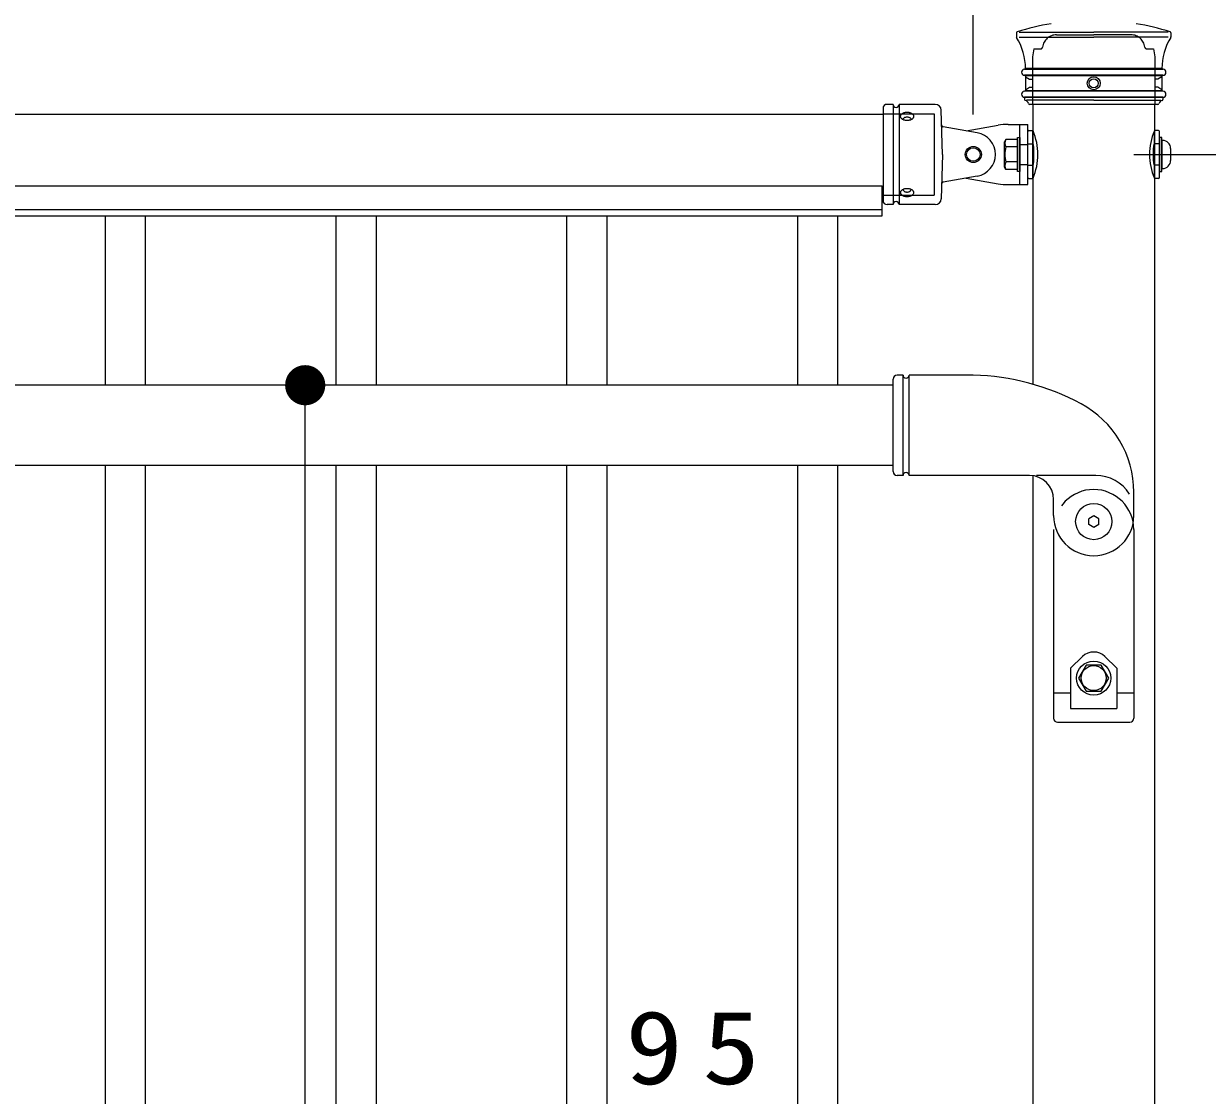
# Model space of a CAD drawing. Units: millimetres on the paper, scale 1:20. Extents: x -365 to 0, y 0 to 257.
# Drawn here: x -61.12 to -31.62, y 191.51 to 218.22 of the extents above; entities that cross this region are included whole.
import ezdxf

# ---------------------------------------------------------------- set-up
doc = ezdxf.new("R2010")
doc.units = ezdxf.units.MM
doc.linetypes.add('USER1', pattern=[4.5, 2.5, -2])
doc.layers.add('LY_1', color=7, linetype='Continuous', lineweight=25)
doc.styles.add('ＭＳ ゴシック', font='')
doc.styles.get('ＭＳ ゴシック').set_extended_font_data('MS Gothic')

# ---------------------------------------------------------------- blocks, each defined once
blk = doc.blocks.new('filled_dot')
at = {"color": 0, "linetype": 'Continuous', "lineweight": -2, "const_width": 1.25}
blk.add_lwpolyline([(-0.625, 0, 1), (0.625, 0, 1)], format="xyb", close=True, dxfattribs=at)

msp = doc.modelspace()

# ---------------------------------------------------------------- linework, layer by layer
at = {"layer": 'LY_1', "lineweight": 13}
for p, q in [((-37.455, 215.958), (-37.455, 233.958)), ((-33.455, 214.958), (-21.53, 214.958)), ((-54.103, 166.708), (-54.103, 209.208))]:
    msp.add_line(p, q, dxfattribs=at)
at = {"layer": 'LY_1', "color": 4}
for p, q in [((-36.38, 217.99), (-36.38, 217.89)), ((-32.53, 217.99), (-32.53, 217.89)), ((-36.18, 217.083), (-36.155, 217.098)), ((-32.73, 217.083), (-32.755, 217.098)), ((-36.18, 216.933), (-36.155, 216.919)), ((-36.155, 216.919), (-36.155, 216.548)), ((-32.73, 216.933), (-32.755, 216.919)), ((-32.755, 216.919), (-32.755, 216.548)), ((-36.18, 216.533), (-36.155, 216.548)), ((-32.73, 216.533), (-32.755, 216.548)), ((-36.18, 216.383), (-36.18, 216.331)), ((-35.968, 216.208), (-35.968, 209.231)), ((-32.943, 216.208), (-32.943, 166.708)), ((-32.73, 216.383), (-32.73, 216.331)), ((-36.093, 214.383), (-36.093, 215.533)), ((-36.068, 215.558), (-35.978, 215.558)), ((-35.968, 215.548), (-35.978, 215.558)), ((-32.943, 215.548), (-32.933, 215.558)), ((-32.843, 215.558), (-32.933, 215.558)), ((-32.818, 214.383), (-32.818, 215.533)), ((-36.068, 214.358), (-35.978, 214.358)), ((-35.968, 214.368), (-35.978, 214.358)), ((-32.943, 214.368), (-32.933, 214.358)), ((-32.843, 214.358), (-32.933, 214.358)), ((-35.968, 206.952), (-35.968, 166.708)), ((-35.455, 205.608), (-35.455, 200.908)), ((-33.455, 205.608), (-33.455, 200.908)), ((-34.643, 202.233), (-34.83, 201.908)), ((-34.267, 202.233), (-34.643, 202.233)), ((-34.08, 201.908), (-34.267, 202.233)), ((-34.83, 201.908), (-34.643, 201.583)), ((-34.267, 201.583), (-34.08, 201.908)), ((-34.643, 201.583), (-34.267, 201.583)), ((-35.355, 200.808), (-33.555, 200.808))]:
    msp.add_line(p, q, dxfattribs=at)
at = {"layer": 'LY_1', "color": 120, "lineweight": 13}
for p, q in [((-36.312, 218.008), (-34.455, 218.008)), ((-32.598, 218.008), (-34.455, 218.008)), ((-36.312, 217.883), (-34.455, 217.883)), ((-32.598, 217.883), (-34.455, 217.883)), ((-32.755, 217.098), (-36.155, 217.098)), ((-32.755, 216.919), (-36.155, 216.919)), ((-32.755, 216.548), (-36.155, 216.548)), ((-34.455, 216.308), (-36.131, 216.308)), ((-34.455, 216.308), (-32.779, 216.308))]:
    msp.add_line(p, q, dxfattribs=at)
at = {"layer": 'LY_1', "color": 4, "linetype": 'USER1', "lineweight": 13}
for p, q in [((-35.38, 217.942), (-34.455, 217.942)), ((-33.53, 217.942), (-34.455, 217.942)), ((-35.943, 217.592), (-35.98, 217.392)), ((-35.98, 217.392), (-35.98, 216.223)), ((-35.943, 217.592), (-35.777, 217.592)), ((-33.133, 217.592), (-32.968, 217.592)), ((-32.968, 217.592), (-32.93, 217.392)), ((-32.93, 217.392), (-32.93, 216.223)), ((-36.155, 216.896), (-36.055, 216.833)), ((-36.055, 216.833), (-35.98, 216.833)), ((-32.855, 216.833), (-32.93, 216.833)), ((-32.755, 216.896), (-32.855, 216.833)), ((-36.155, 216.571), (-36.055, 216.633)), ((-36.055, 216.633), (-35.98, 216.633)), ((-32.855, 216.633), (-32.93, 216.633)), ((-32.755, 216.571), (-32.855, 216.633)), ((-35.98, 216.223), (-35.995, 216.208)), ((-32.93, 216.223), (-32.915, 216.208)), ((-35.968, 214.958), (-35.968, 215.548)), ((-32.943, 214.958), (-32.943, 215.548)), ((-36.293, 215.208), (-36.093, 215.208)), ((-36.093, 215.221), (-35.968, 215.221)), ((-32.818, 215.221), (-32.943, 215.221)), ((-35.968, 214.368), (-35.968, 214.958)), ((-32.943, 214.368), (-32.943, 214.958)), ((-36.293, 214.708), (-36.093, 214.708)), ((-36.093, 214.696), (-35.968, 214.696)), ((-32.818, 214.696), (-32.943, 214.696))]:
    msp.add_line(p, q, dxfattribs=at)
at = {"layer": 'LY_1', "color": 4, "lineweight": 13}
for p, q in [((-36.18, 217.083), (-32.73, 217.083)), ((-32.73, 217.083), (-36.18, 217.083)), ((-32.73, 216.933), (-36.18, 216.933)), ((-32.73, 216.533), (-36.18, 216.533)), ((-36.18, 216.383), (-32.73, 216.383)), ((-32.73, 216.383), (-36.18, 216.383)), ((-32.853, 216.208), (-36.058, 216.208)), ((-35.03, 202.154), (-34.736, 202.443)), ((-33.88, 202.154), (-34.175, 202.443)), ((-35.03, 202.154), (-35.03, 201.15)), ((-33.88, 202.154), (-33.88, 201.15)), ((-35.455, 201.538), (-35.03, 201.538)), ((-33.88, 201.538), (-33.455, 201.538)), ((-35.03, 201.15), (-33.88, 201.15))]:
    msp.add_line(p, q, dxfattribs=at)
at = {"layer": 'LY_1', "color": 94}
for p, q in [((-39.455, 216.208), (-39.605, 216.208)), ((-39.455, 216.208), (-39.455, 213.708)), ((-38.405, 216.208), (-39.305, 216.208)), ((-39.305, 216.208), (-39.305, 213.708)), ((-39.705, 216.108), (-39.705, 213.808)), ((-38.226, 214.958), (-38.255, 216.062)), ((-37.358, 215.5), (-38.204, 215.651)), ((-38.226, 214.958), (-38.255, 213.854)), ((-37.358, 214.417), (-38.204, 214.266)), ((-39.455, 213.708), (-39.605, 213.708)), ((-38.405, 213.708), (-39.305, 213.708))]:
    msp.add_line(p, q, dxfattribs=at)
at = {"layer": 'LY_1', "color": 21}
for p, q in [((-39.705, 215.958), (-129.205, 215.958)), ((-39.73, 213.958), (-39.705, 213.958))]:
    msp.add_line(p, q, dxfattribs=at)
at = {"layer": 'LY_1', "color": 94, "linetype": 'USER1', "lineweight": 13}
for p, q in [((-39.705, 215.971), (-38.43, 215.971)), ((-38.43, 215.971), (-38.43, 213.946)), ((-39.705, 213.946), (-38.43, 213.946))]:
    msp.add_line(p, q, dxfattribs=at)
at = {"layer": 'LY_1', "color": 190}
for p, q in [((-37.634, 215.549), (-36.839, 215.686)), ((-36.583, 215.708), (-36.093, 215.708)), ((-36.293, 214.208), (-36.293, 215.708)), ((-36.093, 214.208), (-36.093, 215.708)), ((-129.18, 214.173), (-39.73, 214.173)), ((-39.73, 213.433), (-39.73, 214.173)), ((-37.634, 214.368), (-36.839, 214.23)), ((-36.583, 214.208), (-36.093, 214.208)), ((-129.18, 213.583), (-39.73, 213.583)), ((-129.18, 213.433), (-39.73, 213.433)), ((-39.455, 209.208), (-129.205, 209.208)), ((-39.455, 207.208), (-129.205, 207.208))]:
    msp.add_line(p, q, dxfattribs=at)
at = {"layer": 'LY_1'}
for p, q in [((-36.641, 215.334), (-36.678, 215.271)), ((-36.353, 215.334), (-36.641, 215.334)), ((-36.353, 215.383), (-36.293, 215.383)), ((-36.353, 214.533), (-36.353, 215.383)), ((-36.353, 215.334), (-36.353, 214.583)), ((-36.293, 215.383), (-36.293, 214.533)), ((-32.758, 215.383), (-32.818, 215.383)), ((-32.818, 215.383), (-32.818, 214.533)), ((-32.758, 214.533), (-32.758, 215.383)), ((-36.678, 214.646), (-36.678, 215.271)), ((-36.353, 215.146), (-36.641, 215.146)), ((-36.353, 214.771), (-36.641, 214.771)), ((-36.641, 214.583), (-36.678, 214.646)), ((-36.353, 214.583), (-36.641, 214.583)), ((-36.293, 214.533), (-36.353, 214.533)), ((-32.818, 214.533), (-32.758, 214.533)), ((-39.205, 209.458), (-39.355, 209.458)), ((-39.205, 206.958), (-39.205, 209.458)), ((-37.455, 209.458), (-39.055, 209.458)), ((-39.055, 206.958), (-39.055, 209.458)), ((-39.455, 207.058), (-39.455, 209.358)), ((-39.205, 206.958), (-39.355, 206.958)), ((-36.055, 206.958), (-39.055, 206.958)), ((-34.405, 206.958), (-35.877, 206.958)), ((-33.455, 205.958), (-33.455, 206.543)), ((-35.455, 205.958), (-35.455, 206.358)), ((-34.455, 205.953), (-34.58, 205.881)), ((-34.58, 205.736), (-34.58, 205.881)), ((-34.33, 205.881), (-34.455, 205.953)), ((-34.33, 205.736), (-34.33, 205.881)), ((-34.455, 205.664), (-34.58, 205.736)), ((-34.33, 205.736), (-34.455, 205.664))]:
    msp.add_line(p, q, dxfattribs=at)
at = {"layer": 'LY_1', "color": 131}
for p, q in [((-32.738, 215.308), (-32.758, 215.308)), ((-32.758, 215.308), (-32.758, 214.608)), ((-32.538, 215.108), (-32.538, 214.808)), ((-32.738, 214.608), (-32.758, 214.608))]:
    msp.add_line(p, q, dxfattribs=at)
at = {"layer": 'LY_1', "color": 40}
for p, q in [((-59.08, 209.208), (-59.08, 213.433)), ((-58.08, 209.208), (-58.08, 213.433)), ((-53.33, 209.208), (-53.33, 213.433)), ((-52.33, 209.208), (-52.33, 213.433)), ((-47.58, 209.208), (-47.58, 213.433)), ((-46.58, 209.208), (-46.58, 213.433)), ((-41.83, 209.208), (-41.83, 213.433)), ((-40.83, 209.208), (-40.83, 213.433)), ((-59.08, 173.233), (-59.08, 207.208)), ((-58.08, 173.233), (-58.08, 207.208)), ((-53.33, 173.233), (-53.33, 207.208)), ((-52.33, 173.233), (-52.33, 207.208)), ((-47.58, 173.233), (-47.58, 207.208)), ((-46.58, 173.233), (-46.58, 207.208)), ((-41.83, 173.233), (-41.83, 207.208)), ((-40.83, 173.233), (-40.83, 207.208))]:
    msp.add_line(p, q, dxfattribs=at)
at = {"layer": 'LY_1', "color": 94}
for points in [[(-39.268, 215.908), (-39.267, 215.917), (-39.265, 215.926), (-39.262, 215.935), (-39.258, 215.944), (-39.252, 215.952), (-39.246, 215.96), (-39.238, 215.968), (-39.23, 215.975), (-39.22, 215.982), (-39.21, 215.988), (-39.198, 215.993), (-39.186, 215.998), (-39.174, 216.002), (-39.161, 216.006), (-39.147, 216.009), (-39.133, 216.011), (-39.119, 216.012), (-39.105, 216.012), (-39.091, 216.012), (-39.077, 216.011), (-39.063, 216.009), (-39.05, 216.006), (-39.036, 216.002), (-39.024, 215.998), (-39.012, 215.993), (-39.001, 215.988), (-38.99, 215.982), (-38.981, 215.975), (-38.972, 215.968), (-38.964, 215.96), (-38.958, 215.952), (-38.952, 215.944), (-38.948, 215.935), (-38.945, 215.926), (-38.943, 215.917), (-38.943, 215.908), (-38.943, 215.899), (-38.945, 215.89), (-38.948, 215.881), (-38.952, 215.872), (-38.958, 215.864), (-38.964, 215.856), (-38.972, 215.848), (-38.981, 215.841), (-38.99, 215.834), (-39.001, 215.828), (-39.012, 215.822), (-39.024, 215.817), (-39.036, 215.813), (-39.05, 215.81), (-39.063, 215.807), (-39.077, 215.805), (-39.091, 215.804), (-39.105, 215.803), (-39.119, 215.804), (-39.133, 215.805), (-39.147, 215.807), (-39.161, 215.81), (-39.174, 215.813), (-39.186, 215.817), (-39.198, 215.822), (-39.21, 215.828), (-39.22, 215.834), (-39.23, 215.841), (-39.238, 215.848), (-39.246, 215.856), (-39.252, 215.864), (-39.258, 215.872), (-39.262, 215.881), (-39.265, 215.89), (-39.267, 215.899)], [(-39.268, 214.009), (-39.267, 214.018), (-39.265, 214.027), (-39.262, 214.036), (-39.258, 214.045), (-39.252, 214.053), (-39.246, 214.061), (-39.238, 214.069), (-39.23, 214.076), (-39.22, 214.083), (-39.21, 214.089), (-39.198, 214.094), (-39.186, 214.099), (-39.174, 214.104), (-39.161, 214.107), (-39.147, 214.11), (-39.133, 214.112), (-39.119, 214.113), (-39.105, 214.113), (-39.091, 214.113), (-39.077, 214.112), (-39.063, 214.11), (-39.05, 214.107), (-39.036, 214.104), (-39.024, 214.099), (-39.012, 214.094), (-39.001, 214.089), (-38.99, 214.083), (-38.981, 214.076), (-38.972, 214.069), (-38.964, 214.061), (-38.958, 214.053), (-38.952, 214.045), (-38.948, 214.036), (-38.945, 214.027), (-38.943, 214.018), (-38.943, 214.009), (-38.943, 214), (-38.945, 213.991), (-38.948, 213.982), (-38.952, 213.973), (-38.958, 213.965), (-38.964, 213.957), (-38.972, 213.949), (-38.981, 213.942), (-38.99, 213.935), (-39.001, 213.929), (-39.012, 213.923), (-39.024, 213.918), (-39.036, 213.914), (-39.05, 213.911), (-39.063, 213.908), (-39.077, 213.906), (-39.091, 213.905), (-39.105, 213.904), (-39.119, 213.905), (-39.133, 213.906), (-39.147, 213.908), (-39.161, 213.911), (-39.174, 213.914), (-39.186, 213.918), (-39.198, 213.923), (-39.21, 213.929), (-39.22, 213.935), (-39.23, 213.942), (-39.238, 213.949), (-39.246, 213.957), (-39.252, 213.965), (-39.258, 213.973), (-39.262, 213.982), (-39.265, 213.991), (-39.267, 214)]]:
    msp.add_lwpolyline(points, close=True, dxfattribs=at)
for points in [[(-39.205, 215.825), (-39.205, 215.834), (-39.204, 215.842), (-39.2, 215.851), (-39.195, 215.859), (-39.189, 215.866), (-39.181, 215.873), (-39.171, 215.879), (-39.161, 215.885), (-39.149, 215.889), (-39.137, 215.892), (-39.123, 215.894), (-39.11, 215.895), (-39.097, 215.895), (-39.083, 215.894), (-39.071, 215.892), (-39.058, 215.888), (-39.047, 215.883), (-39.037, 215.878), (-39.027, 215.872), (-39.02, 215.865), (-39.013, 215.857), (-39.009, 215.849), (-39.006, 215.84), (-39.005, 215.832), (-39.005, 215.829), (-39.006, 215.825)], [(-39.205, 214.091), (-39.205, 214.083), (-39.203, 214.074), (-39.2, 214.065), (-39.195, 214.057), (-39.188, 214.049), (-39.179, 214.042), (-39.169, 214.036), (-39.158, 214.031), (-39.145, 214.027), (-39.132, 214.024), (-39.119, 214.022), (-39.105, 214.021), (-39.091, 214.022), (-39.078, 214.024), (-39.065, 214.027), (-39.052, 214.031), (-39.041, 214.036), (-39.031, 214.042), (-39.023, 214.049), (-39.016, 214.057), (-39.01, 214.065), (-39.007, 214.074), (-39.005, 214.083), (-39.006, 214.091)]]:
    msp.add_lwpolyline(points, dxfattribs=at)
at = {"layer": 'LY_1', "color": 4, "linetype": 'USER1', "lineweight": 13}
for points in [[(-35.968, 214.696), (-35.965, 214.698), (-35.962, 214.705), (-35.959, 214.716), (-35.956, 214.731), (-35.954, 214.75), (-35.951, 214.773), (-35.949, 214.799), (-35.948, 214.827), (-35.946, 214.858), (-35.945, 214.89), (-35.945, 214.924), (-35.945, 214.958), (-35.945, 214.993), (-35.945, 215.026), (-35.946, 215.059), (-35.948, 215.09), (-35.949, 215.118), (-35.951, 215.144), (-35.954, 215.167), (-35.956, 215.186), (-35.959, 215.201), (-35.962, 215.212), (-35.965, 215.219), (-35.968, 215.221)], [(-32.943, 214.696), (-32.946, 214.698), (-32.949, 214.705), (-32.951, 214.716), (-32.954, 214.731), (-32.957, 214.75), (-32.959, 214.773), (-32.961, 214.799), (-32.962, 214.827), (-32.964, 214.858), (-32.965, 214.89), (-32.965, 214.924), (-32.966, 214.958), (-32.965, 214.993), (-32.965, 215.026), (-32.964, 215.059), (-32.962, 215.09), (-32.961, 215.118), (-32.959, 215.144), (-32.957, 215.167), (-32.954, 215.186), (-32.951, 215.201), (-32.949, 215.212), (-32.946, 215.219), (-32.943, 215.221)]]:
    msp.add_lwpolyline(points, dxfattribs=at)
at = {"layer": 'LY_1', "color": 4}
for centre, radius in [((-34.455, 216.733), 0.163), ((-34.455, 216.733), 0.113), ((-34.455, 201.908), 0.312)]:
    msp.add_circle(centre, radius, dxfattribs=at)
at = {"layer": 'LY_1', "color": 94, "lineweight": 13}
msp.add_circle((-37.455, 214.958), 0.2, dxfattribs=at)
at = {"layer": 'LY_1', "color": 94}
msp.add_circle((-37.455, 214.958), 0.17, dxfattribs=at)
at = {"layer": 'LY_1'}
msp.add_circle((-34.455, 205.808), 0.45, dxfattribs=at)
at = {"layer": 'LY_1', "color": 4, "lineweight": 13}
msp.add_circle((-34.455, 201.908), 0.425, dxfattribs=at)
at = {"layer": 'LY_1', "color": 4}
for centre, radius, start, end in [((-36.355, 217.99), 0.025, 107.55, 180), ((-34.455, 211.982), 6.326, 99.6512, 107.55), ((-34.455, 211.982), 6.326, 72.45, 80.3488), ((-32.555, 217.99), 0.025, 0, 72.45), ((-36.355, 217.89), 0.025, 180, 211.6923), ((-37.639, 217.098), 1.484, 0, 31.6923), ((-31.271, 217.098), 1.484, 148.3077, 180), ((-32.555, 217.89), 0.025, 328.3077, 0), ((-36.18, 217.008), 0.075, 90, 270), ((-32.73, 217.008), 0.075, 270, 90), ((-36.18, 216.458), 0.075, 90, 270), ((-32.73, 216.458), 0.075, 270, 90), ((-36.155, 216.331), 0.025, 180, 258.463), ((-36.18, 216.208), 0.1, 11.537, 78.463), ((-36.058, 216.233), 0.025, 191.537, 270), ((-32.853, 216.233), 0.025, 270, 348.463), ((-32.73, 216.208), 0.1, 101.537, 168.463), ((-32.755, 216.331), 0.025, 281.537, 0), ((-36.068, 215.533), 0.025, 90, 180), ((-37.344, 214.958), 1.498, 336.8025, 23.1975), ((-31.566, 214.958), 1.498, 156.8024, 203.1976), ((-32.843, 215.533), 0.025, 0, 90), ((-36.068, 214.383), 0.025, 180, 270), ((-32.843, 214.383), 0.025, 270, 0), ((-35.355, 200.908), 0.1, 180, 270), ((-33.555, 200.908), 0.1, 270, 0)]:
    msp.add_arc(centre, radius, start, end, dxfattribs=at)
at = {"layer": 'LY_1', "color": 4, "linetype": 'USER1', "lineweight": 13}
for centre, radius, start, end in [((-35.38, 217.592), 0.35, 90, 172.8192), ((-33.53, 217.592), 0.35, 7.1808, 90), ((-35.777, 217.642), 0.05, 270, 352.8192), ((-33.133, 217.642), 0.05, 187.1808, 270)]:
    msp.add_arc(centre, radius, start, end, dxfattribs=at)
at = {"layer": 'LY_1', "color": 94}
for centre, radius, start, end in [((-39.605, 216.108), 0.1, 90, 180), ((-39.38, 216.208), 0.075, 180, 0), ((-38.405, 216.058), 0.15, 1.5, 90), ((-38.196, 215.7), 0.05, 181.5, 259.8551), ((-37.455, 214.958), 0.55, 280.1449, 79.8551), ((-38.196, 214.216), 0.05, 100.1449, 178.5), ((-38.405, 213.858), 0.15, 270, 358.5), ((-39.605, 213.808), 0.1, 180, 270), ((-39.38, 213.708), 0.075, 0, 180)]:
    msp.add_arc(centre, radius, start, end, dxfattribs=at)
at = {"layer": 'LY_1', "color": 94, "lineweight": 13}
for centre, start, end in [((-39.605, 216.108), 90, 180), ((-39.605, 213.808), 180, 270)]:
    msp.add_arc(centre, 0.1, start, end, dxfattribs=at)
at = {"layer": 'LY_1', "color": 190}
for centre, start, end in [((-36.583, 214.208), 90, 99.8045), ((-36.583, 215.708), 260.1956, 270)]:
    msp.add_arc(centre, 1.5, start, end, dxfattribs=at)
at = {"layer": 'LY_1'}
for centre, radius, start, end in [((-36.504, 215.24), 0.166, 145.6159, 214.3841), ((-36.049, 214.958), 0.621, 162.4121, 197.5879), ((-36.504, 214.677), 0.166, 145.6158, 214.3842), ((-39.355, 209.358), 0.1, 90, 180), ((-39.13, 209.458), 0.075, 180, 0), ((-37.613, 203.46), 6, 61.7339, 88.496), ((-35.955, 206.543), 2.5, 0, 61.7339), ((-39.355, 207.058), 0.1, 180, 270), ((-39.13, 206.958), 0.075, 0, 180), ((-36.055, 206.358), 0.6, 0, 90), ((-34.405, 205.958), 1, 32.5025, 90), ((-34.455, 205.958), 1, 180, 0)]:
    msp.add_arc(centre, radius, start, end, dxfattribs=at)
at = {"layer": 'LY_1', "color": 131}
for centre, start, end in [((-32.738, 215.108), 0, 90), ((-32.738, 214.808), 270, 0)]:
    msp.add_arc(centre, 0.2, start, end, dxfattribs=at)
at = {"layer": 'LY_1', "color": 4, "linetype": 'USER1'}
msp.add_arc((-34.455, 205.608), 1, 0, 180, dxfattribs=at)
at = {"layer": 'LY_1', "color": 4, "lineweight": 13}
msp.add_arc((-34.455, 202.158), 0.4, 45.4617, 134.5383, dxfattribs=at)

# ---------------------------------------------------------------- block references
at = {"layer": 'LY_1', "lineweight": 13, "xscale": 0.4, "yscale": 0.4, "rotation": 270}
msp.add_blockref('filled_dot', (-54.103, 209.208), dxfattribs=at)

# ---------------------------------------------------------------- texts
at = {"layer": 'LY_1', "insert": (-44.205, 191.759), "char_height": 1.833, "attachment_point": 8, "style": 'ＭＳ ゴシック'}
msp.add_mtext('\\T1.34;\\W1.15;95', dxfattribs=at)

doc.saveas('drawing.dxf')
